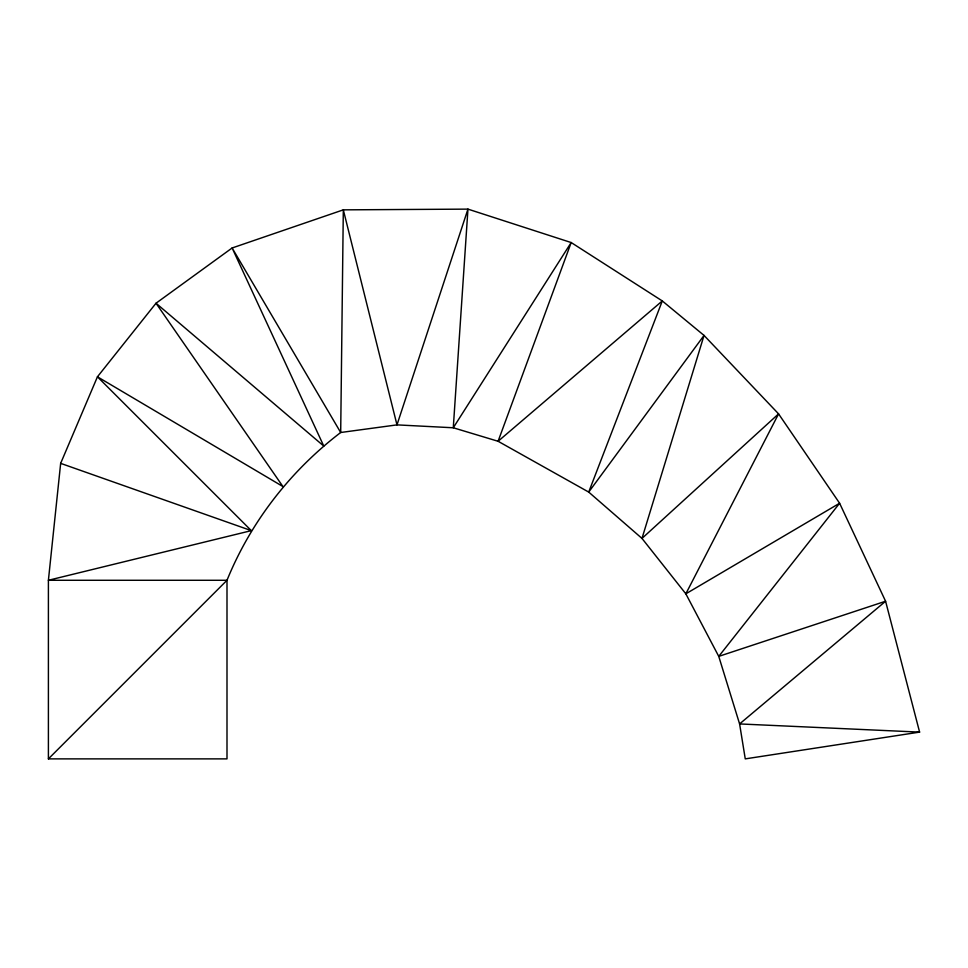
<?xml version="1.0" encoding="UTF-8"?>
<svg xmlns="http://www.w3.org/2000/svg" width="968" height="968" viewBox="0 0 968 968"><rect width="100%" height="100%" fill="white"/><g stroke="black" fill="none" stroke-linecap="round" stroke-linejoin="round"><path stroke-width="1.45" d="M60.657 463.357L48.4 580.28L48.4 758.876L226.996 758.876L226.996 580.28C250.785 521.764 290.545 470.775 340.688 432.502L396.977 424.879L453.278 427.771L498.096 441.275L588.713 492.083L641.99 538.414L685.84 593.82L718.752 656.377L739.6 723.931L745.263 758.876L919.6 732.11L885.587 601.237L839.607 503.239L778.575 413.868L704.038 335.424L662.293 300.939L571.181 242.544L467.955 209.124L343.313 209.85L232.126 247.977L156.017 303.226L97.441 376.794L60.657 463.357L251.317 530.633L48.4 580.28L226.996 580.28L48.4 758.876M919.6 732.11L739.6 723.931L885.587 601.237L718.752 656.377L839.607 503.239L685.84 593.82L778.575 413.868L641.99 538.414L704.038 335.424L588.713 492.083L662.293 300.939L498.096 441.275L571.181 242.544L453.278 427.771L467.955 209.124L396.977 424.879L343.313 209.85L340.688 432.502L232.126 247.977L323.76 446.054L156.017 303.226L282.898 486.517L97.441 376.794L251.317 530.633"/></g></svg>
